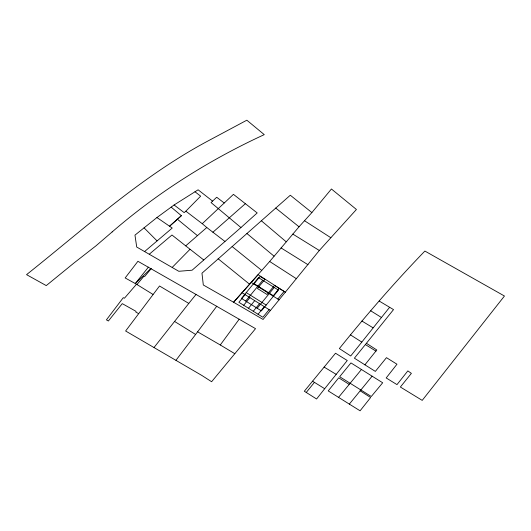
<?xml version="1.0" encoding="UTF-8"?>
<svg xmlns="http://www.w3.org/2000/svg" width="531" height="531" viewBox="0 0 531 531"><rect width="100%" height="100%" fill="white"/><g stroke="black" fill="none" stroke-linecap="round" stroke-linejoin="round"><path stroke-width="0.8" d="M389.515 307.403L350.719 355.976L339.362 348.568C366.436 314.85 394.838 282.173 424.88 251.057L504.45 296.019L422.211 400.381L400.367 387.026L411.379 373.373L407.841 370.897L396.989 384.617L386.183 377.953L396.969 364.213L386.468 357.662L375.344 371.401L354.396 358.186L393.531 309.6L379.174 301.044M364.89 364.843L376.791 349.982L366.456 343.311M349.079 384.318L338.718 377.807L328.218 390.909L349.338 404.104L372.118 376.187L382.685 382.765L371.295 396.498L339.667 376.718L350.951 362.912L372.118 376.187M175.96 360.29L197.612 331.822L220.279 344.977L239.176 319.217L255.53 328.662L211.617 381.723L201.88 375.477L125.621 330.999L159.532 285.997L188.79 303.407L196.019 294.446L239.176 319.217M197.612 331.822L216.787 306.195M154.076 347.453L188.79 303.407M324.687 388.712L316.582 398.987L304.316 391.228L335.519 353.234L347.261 360.516L324.687 388.712L312.52 381.172M285.412 292.249L258.146 274.7L233.58 302.239L263.077 319.45L319.317 250.486L356.427 209.473L331.43 188.996L311.876 212.573L299.026 226.797L269.675 261.484L233.58 302.239L203.307 284.981L201.972 273.2L290.311 195.229L311.876 212.573M148.414 267.133L135.299 283.554L125.157 277.952L137.921 261.285L196.019 294.446M338.532 397.394L361.379 369.576M306.261 392.449L314.405 382.393M245.13 294.639L238.87 302.265L262.858 317.266L269.111 309.639M253.831 284.039L260.09 276.412L264.889 279.412L257.435 288.492L267.027 294.493L274.481 285.412L284.078 291.413L277.819 299.039M245.674 301.044L262.732 280.268M243.669 305.265L249.922 297.639M248.462 308.265L254.721 300.639M253.26 311.266L259.52 303.639M257.19 308.245L274.248 287.47M258.059 314.266L264.319 306.639M273.02 296.039L279.279 288.413M150.91 268.507L135.299 283.554L136.965 284.536L143.742 276.445L144.737 276.432L151.196 268.666M136.467 284.271L124.427 298.23L123.285 297.665L106.419 319.854L108.37 321.003L122.256 303.632L135.617 311.12L136.095 311.511L135.823 312.062L138.697 313.668M224.182 202.961L216.701 197.247L211.046 202.57L240.941 227.547L257.196 212.938L233.441 194.353L202.258 223.704L185.85 211.179L184.171 212.626L174.088 204.979L156.937 217.544L134.967 235.127L136.713 247.034L178.794 271.288L192.103 270.206L240.941 227.547M172.25 267.358L189.965 249.344M185.85 211.179L200.658 196.158L194.996 191.771M156.937 217.544L169.562 226.226L181.363 215.686L171.168 207.123M181.363 215.686L169.562 226.226L172.223 228.051L144.697 251.462M149.324 254.183L171.964 235.001L185.704 245.86L206.791 227.52L224.938 241.452M212.891 232.246L245.415 203.652M174.088 204.979L198.109 189.799L212.493 201.037M336.176 374.342L324.076 367.08M376.008 351.157L365.388 344.586M220.279 344.977L234.821 353.699M361.883 321.023L373.067 327.806M195.514 334.417L174.752 321.567M136.965 284.536L152.981 294.406M292.827 234.085L319.317 250.486M281.085 247.95L308.007 264.717M349.338 404.104L360.091 410.802L370.638 397.527L360.137 390.789M370.718 310.801L381.231 317.352M253.745 283.448L273.684 295.92M251.256 282.426L279.153 299.869M246.238 292.594L266.177 305.066M242.07 292.727L270.452 310.476M350.48 334.895L361.79 342.09M304.542 220.757L330.82 237.709M269.675 261.484L296.477 278.768M218.108 258.756L249.424 284.092M203.658 259.905L185.704 245.86M275.695 208.026L299.026 226.797M232.127 246.523L261.737 270.432M177.42 219.23L197.313 235.545M246.942 233.521L274.029 256.161M202.258 223.704L206.791 227.52M261.279 220.697L286.202 241.804M144.04 227.826L157.017 240.855M258.517 277.633L241.466 298.409L261.405 310.881L278.456 290.105L258.517 277.633M112.141 231.941L95.938 245.86L74.254 262.772L46.257 285.598L26.55 274.646C84.621 228.456 139.958 177.812 205.583 142.255L246.842 120.198L264.259 134.635C209.387 159.931 157.853 192.375 112.141 231.941"/></g></svg>
